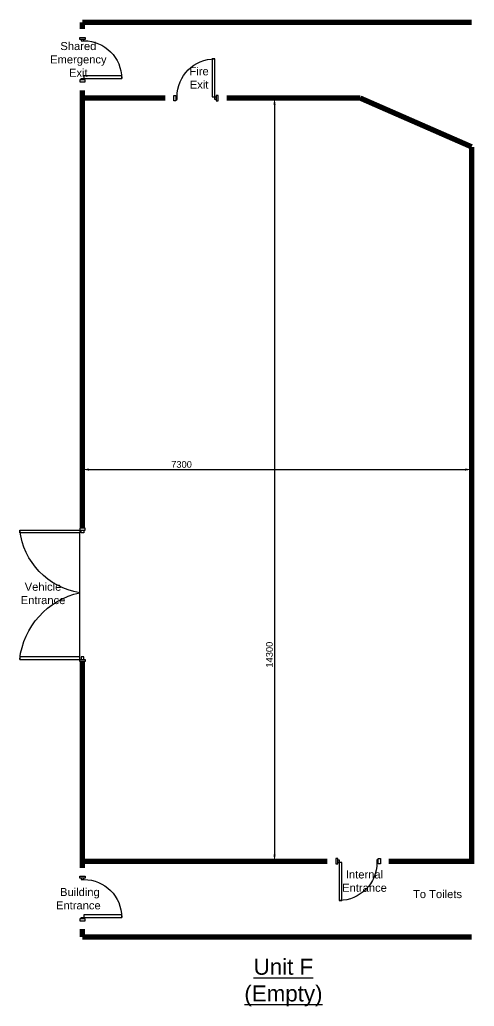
# Model space of a CAD drawing. Extents: x 174723 to 417084, y 13529 to 78714.
# Drawn here: x 314813 to 323341, y 22988 to 41475 of the extents above; entities that cross this region are included whole.
import ezdxf

# ---------------------------------------------------------------- set-up
doc = ezdxf.new("R2010")
doc.units = 0
doc.layers.get('0').update_dxf_attribs({"linetype": 'CONTINUOUS'})
doc.layers.get('DEFPOINTS').update_dxf_attribs({"linetype": 'CONTINUOUS'})
doc.layers.add('DIMENSIONS', color=4, linetype='CONTINUOUS')
doc.layers.add('ROOM_TEXT', color=1, linetype='CONTINUOUS')
doc.styles.add('ROOM_TEXT', font='arial.ttf')
doc.styles.get("Standard").update_dxf_attribs({"font": 'arial.ttf'})
doc.dimstyles.new('ISO-25', dxfattribs={"dimtxt": 2.5, "dimasz": 2.5, "dimexe": 1.25, "dimexo": 0.625, "dimtad": 1, "dimtxsty": 'STANDARD', "dimcen": 2.5, "dimazin": 3, "dimtfac": 1, "dimtmove": 0, "dimatfit": 3})

# ---------------------------------------------------------------- blocks, each defined once
blk = doc.blocks.new('SINGLE_DOOR')
at = {"linetype": 'CONTINUOUS'}
for points in [[(38233, 49540), (38233, 49578), (38333, 49578), (38333, 49540)], [(38258, 49540), (38258, 49516), (38308, 49516), (38308, 49540)], [(38258, 48781), (38258, 48806), (38308, 48806), (38308, 48781)], [(38233, 48781), (38233, 48743), (38333, 48743), (38333, 48781)]]:
    blk.add_lwpolyline(points, close=True, dxfattribs=at)
blk.add_lwpolyline([(38308, 49466), (38308, 49516), (39018, 49516), (39018, 49466)], close=True)
blk.add_arc((38308, 49516), 710, 270, 360)
blk = doc.blocks.new('*D92')
at = {"layer": 'DEFPOINTS', "color": 0}
for p in [(323291, 33046), (315991, 32857), (323291, 32857)]:
    blk.add_point(p, dxfattribs=at)
at = {"layer": 'DIMENSIONS', "color": 0}
for p, q in [((315991, 32888), (315991, 33108)), ((323291, 32888), (323291, 33108)), ((316116, 33046), (323166, 33046))]:
    blk.add_line(p, q, dxfattribs=at)
for points in [[(316116, 33066), (316116, 33025), (315991, 33046)], [(323166, 33066), (323166, 33025), (323291, 33046)]]:
    blk.add_solid(points, dxfattribs=at)
at = {"layer": 'DIMENSIONS', "color": 0, "insert": (317849, 33141), "char_height": 125, "attachment_point": 5}
blk.add_mtext('7300', dxfattribs=at)
blk = doc.blocks.new('*D93')
at = {"layer": 'DEFPOINTS', "color": 0}
for p in [(319769, 40007), (319593, 25707), (319769, 25707)]:
    blk.add_point(p, dxfattribs=at)
at = {"layer": 'DIMENSIONS', "color": 0}
for p, q in [((319738, 40007), (319531, 40007)), ((319593, 39882), (319593, 25832)), ((319738, 25707), (319531, 25707))]:
    blk.add_line(p, q, dxfattribs=at)
for points in [[(319573, 39882), (319614, 39882), (319593, 40007)], [(319573, 25832), (319614, 25832), (319593, 25707)]]:
    blk.add_solid(points, dxfattribs=at)
at = {"layer": 'DIMENSIONS', "color": 0, "insert": (319498, 29577), "char_height": 125, "attachment_point": 5, "rotation": 90}
blk.add_mtext('14300', dxfattribs=at)

msp = doc.modelspace()

# ---------------------------------------------------------------- linework, layer by layer
at = {"const_width": 100}
for points in [[(315990.843, 41425.26), (315990.842, 41300.022)], [(315990.843, 41425.26), (323290.843, 41425.26)], [(315990.843, 40153.265), (315990.842, 31950.33)], [(315990.843, 40007.107), (317547.833, 40007.107)], [(318694.59, 40007.107), (321201.43, 40007.107)], [(321201.43, 40007.107), (323290.843, 39093.299)], [(323290.843, 39093.299), (323290.843, 25707.107), (321733.852, 25707.11)], [(315990.842, 29450.327), (315990.842, 25581.869)], [(320587.095, 25707.112), (315990.843, 25707.121)], [(315990.843, 24435.113), (315990.843, 24288.955)], [(315990.843, 24288.955), (323290.843, 24288.955)]]:
    msp.add_lwpolyline(points, dxfattribs=at)
at = {"layer": 'ROOM_TEXT'}
msp.add_line((315940.842, 29538.327), (315940.842, 31862.33), dxfattribs=at)
for points in [[(315940.842, 31912.33), (315940.842, 31862.33), (314813.142, 31862.329), (314813.142, 31912.329)], [(316040.843, 31912.33), (316040.843, 31950.33), (315940.842, 31950.33), (315940.842, 31912.33)], [(316015.842, 31912.33), (316015.842, 31862.33), (315965.842, 31862.33), (315965.842, 31912.33)], [(315940.842, 29488.327), (315940.842, 29538.327), (314813.142, 29538.327), (314813.142, 29488.327)], [(316040.843, 29488.327), (316040.843, 29450.327), (315940.842, 29450.327), (315940.842, 29488.327)], [(316015.842, 29488.327), (316015.842, 29538.327), (315965.842, 29538.327), (315965.842, 29488.327)]]:
    msp.add_lwpolyline(points, close=True, dxfattribs=at)
at = {"layer": 'ROOM_TEXT', "extrusion": (0, 0, -1)}
for centre, radius, start, end in [((-316159.573, 32075.627), 1356.297, 279.2806267, 353.0848407), ((-316242.767, 29330.86), 1438.27, 6.2855531, 77.882249)]:
    msp.add_arc(centre, radius, start, end, dxfattribs=at)

# ---------------------------------------------------------------- block references
at = {"layer": 'ROOM_TEXT', "xscale": -1}
for p, rotation in [((277708.157, 89887.567), 180), ((268960.288, 1725.047), 270), ((370321.397, 63989.168), 90), ((277708.157, 74169.414), 180)]:
    msp.add_blockref('SINGLE_DOOR', p, dxfattribs=dict(at, rotation=rotation))

# ---------------------------------------------------------------- texts
at = {"layer": 'DIMENSIONS', "insert": (319760.381, 23878.806), "char_height": 300, "width": 5087.49975, "attachment_point": 2, "style": 'ROOM_TEXT'}
msp.add_mtext('{\\LUnit F\\P(Empty)}', dxfattribs=at)
at = {"layer": 'ROOM_TEXT', "char_height": 150, "style": 'ROOM_TEXT'}
for s, insert, width, attachment_point in [('Shared Emergency Exit', (315913.092, 41056.596), 1065.82009, 2), ('Fire \\PExit', (318178.301, 40182.578), 511.55934, 8), ('Vehicle Entrance', (315250.582, 30924.623), 1065.82009, 2), ('Internal Entrance', (321280.988, 25533.413), 1065.82009, 2), (' Building Entrance', (315913.092, 25204.036), 1065.82009, 2), ('To Toilets', (322650.973, 25165.2), 1065.82009, 2)]:
    msp.add_mtext(s, dxfattribs=dict(at, insert=insert, width=width, attachment_point=attachment_point))

# ---------------------------------------------------------------- dimensions: what is measured, and where the dimension line sits
at = {"layer": 'DIMENSIONS'}
dim = msp.add_linear_dim(base=(319593.349, 25707.107), p1=(319769.195, 40007.107), p2=(319769.195, 25707.107), angle=90, dimstyle='ISO-25', override={"dimscale": 50}, dxfattribs=at)
dim.commit()
dim.dimension.update_dxf_attribs({"geometry": '*D93', "text_midpoint": (319593.349, 29576.606), "dimtype": 160})
dim = msp.add_linear_dim(base=(323290.843, 33045.55), p1=(315990.843, 32857.107), p2=(323290.843, 32857.107), dimstyle='ISO-25', override={"dimscale": 50}, dxfattribs=at)
dim.commit()
dim.dimension.update_dxf_attribs({"geometry": '*D92', "text_midpoint": (317849.399, 33045.55), "dimtype": 160})

doc.saveas('drawing.dxf')
